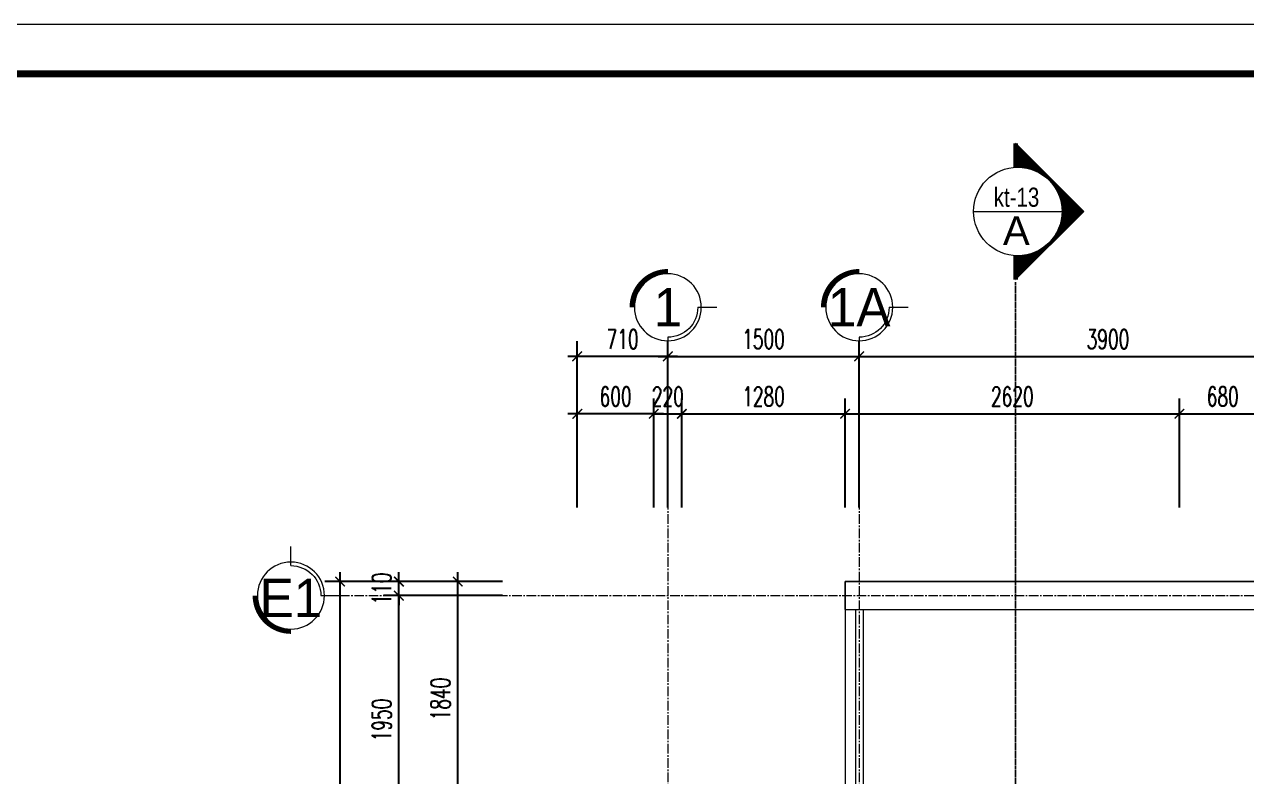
# Model space of a CAD drawing. Header units: millimetres. Extents: x -229618 to 2906, y -178063 to 96806.
# Drawn here: x -213697 to -204117, y -72441 to -66547 of the extents above; entities that cross this region are included whole.
import ezdxf
from ezdxf.enums import TextEntityAlignment as Align

# ---------------------------------------------------------------- set-up
doc = ezdxf.new("R2010")
doc.units = ezdxf.units.MM
doc.header["$LTSCALE"] = 200
doc.header["$MEASUREMENT"] = 0
doc.header["$PDMODE"] = 3
doc.header["$PDSIZE"] = 50
for name, pattern in [('ACAD_ISO07W100', [3, 0, -3]), ('CENTER2', [1.125, 0.75, -0.125, 0.125, -0.125]), ('HIDDEN2', [0.1875, 0.125, -0.0625])]:
    doc.linetypes.add(name, pattern=pattern)
doc.layers.get('0').update_dxf_attribs({"color": 95, "linetype": 'CONTINUOUS'})
doc.layers.get('DEFPOINTS').update_dxf_attribs({"linetype": 'CONTINUOUS'})
for name, color, linetype, lineweight in [('cat', 1, 'CONTINUOUS', 40), ('hatch', 250, 'CONTINUOUS', 5), ('KH cat', 2, 'HIDDEN2', 50), ('nho', 252, 'CONTINUOUS', 15), ('thay', 7, 'CONTINUOUS', 18), ('tim', 18, 'CENTER2', 9)]:
    doc.layers.add(name, color=color, linetype=linetype, lineweight=lineweight)
for name, color, linetype in [('DIM', 251, 'CONTINUOUS'), ('KHUNGTEN', 7, 'CONTINUOUS'), ('MANH', 9, 'CONTINUOUS'), ('TEXT', 33, 'CONTINUOUS')]:
    doc.layers.add(name, color=color, linetype=linetype)
doc.layers.add('in', color=203, linetype='CONTINUOUS', lineweight=5, plot=False)
doc.styles.add('Aria H iso', font='Vharial_0.ttf')
doc.styles.add('CHU HOA Day', font='Vharial_0.ttf')
doc.styles.add('CHUC HOA MANH', font='chhbg.shx', dxfattribs={"width": 0.8, "height": 250})
doc.styles.add('dam', font='Vhavanb_0.ttf', dxfattribs={"width": 0.9, "height": 450})
doc.styles.add('Scale', font='vnsimli.shx', dxfattribs={"width": 0.65, "bigfont": 'bigfont.shx'})
doc.dimstyles.new('Scale', dxfattribs={"dimscale": 75, "dimtxt": 2, "dimasz": 1, "dimexe": 1.6, "dimexo": 0, "dimgap": 0.8, "dimtad": 1, "dimdec": 0, "dimzin": 0, "dimdsep": 46, "dimtxsty": 'Scale', "dimblk": 'ARCHTICK', "dimcen": 0.1, "dimdle": 1, "dimclrd": 256, "dimclre": 256, "dimclrt": 3, "dimadec": 0, "dimazin": 0, "dimtfac": 1, "dimtdec": 0, "dimtix": 1, "dimtmove": 2, "dimatfit": 3, "dimldrblk": 'ARCHTICK', "dimfxl": 0, "dimtolj": 1, "dimtzin": 0, "dimarcsym": 0})

# ---------------------------------------------------------------- blocks, each defined once
blk = doc.blocks.new('KhungA3')
at = {"layer": 'KHUNGTEN', "color": 4, "const_width": 0.724}
blk.add_lwpolyline([(7.54, 8.99), (411.13, 8.99), (411.13, 295.64), (7.54, 295.64)], close=True, dxfattribs=at)
blk = doc.blocks.new('tr')
at = {"layer": 'thay', "ltscale": 600}
for p, q in [((0, -200), (0, 0)), ((313, -513), (513, -513))]:
    blk.add_line(p, q, dxfattribs=at)
at = {"layer": 'thay', "ltscale": 600, "const_width": 50}
blk.add_lwpolyline([(-375, -513, 0.414214), (0, -888, 0.414214)], format="xyb", dxfattribs=at)
at = {"layer": 'thay', "ltscale": 600}
blk.add_circle((0, -513), 350, dxfattribs=at)
blk.add_arc((0, -513), 313, 0, 90, dxfattribs=at)
at = {"layer": 'TEXT', "linetype": 'Continuous', "style": 'Aria H iso'}
blk.add_attdef('A', text='', height=350, dxfattribs=at).set_placement((0, -671), align=Align.CENTER)
blk = doc.blocks.new('_ArchTick')
at = {"color": 0, "linetype": 'ByBlock', "const_width": 0.15}
blk.add_lwpolyline([(-0.5, -0.5), (0.5, 0.5)], dxfattribs=at)
blk = doc.blocks.new('*D1759')
at = {"layer": 'DEFPOINTS', "color": 0, "linetype": 'Continuous'}
for p in [(-203253, -69148.2), (-207153, -70333.3), (-203253, -70333.3)]:
    blk.add_point(p, dxfattribs=at)
at = {"layer": 'DIM', "linetype": 'Continuous', "lineweight": -2}
for p, q in [((-207153, -70333.3), (-207153, -69028.2)), ((-203253, -70333.3), (-203253, -69028.2)), ((-207228, -69148.2), (-203178, -69148.2))]:
    blk.add_line(p, q, dxfattribs=at)
at = {"layer": 'DIM', "linetype": 'Continuous', "lineweight": -2, "xscale": 75, "yscale": 75, "zscale": 75, "rotation": 180}
blk.add_blockref('_ArchTick', (-207153, -69148.2), dxfattribs=at)
at = {"layer": 'DIM', "linetype": 'Continuous', "lineweight": -2, "xscale": 75, "yscale": 75, "zscale": 75}
blk.add_blockref('_ArchTick', (-203253, -69148.2), dxfattribs=at)
at = {"layer": 'DIM', "color": 3, "linetype": 'Continuous', "insert": (-205203, -69013.2), "char_height": 150, "attachment_point": 5, "style": 'Scale'}
blk.add_mtext('\\A1;3900', dxfattribs=at)
blk = doc.blocks.new('*D1761')
at = {"layer": 'DEFPOINTS', "color": 0, "linetype": 'Continuous'}
for p in [(-207153, -69148.2), (-208653, -70333.3), (-207153, -70333.3)]:
    blk.add_point(p, dxfattribs=at)
at = {"layer": 'DIM', "linetype": 'Continuous', "lineweight": -2}
for p, q in [((-208653, -70333.3), (-208653, -69028.2)), ((-207153, -70333.3), (-207153, -69028.2)), ((-208728, -69148.2), (-207078, -69148.2))]:
    blk.add_line(p, q, dxfattribs=at)
at = {"layer": 'DIM', "linetype": 'Continuous', "lineweight": -2, "xscale": 75, "yscale": 75, "zscale": 75, "rotation": 180}
blk.add_blockref('_ArchTick', (-208653, -69148.2), dxfattribs=at)
at = {"layer": 'DIM', "linetype": 'Continuous', "lineweight": -2, "xscale": 75, "yscale": 75, "zscale": 75}
blk.add_blockref('_ArchTick', (-207153, -69148.2), dxfattribs=at)
at = {"layer": 'DIM', "color": 3, "linetype": 'Continuous', "insert": (-207903, -69013.2), "char_height": 150, "attachment_point": 5, "style": 'Scale'}
blk.add_mtext('\\A1;1500', dxfattribs=at)
blk = doc.blocks.new('*D1775')
at = {"layer": 'DEFPOINTS', "color": 0, "linetype": 'Continuous'}
for p in [(-210761.2, -71023.2), (-209949.7, -71023.2), (-209949.7, -72973.2)]:
    blk.add_point(p, dxfattribs=at)
at = {"layer": 'DIM', "linetype": 'Continuous', "lineweight": -2}
for p, q in [((-210761.2, -73048.2), (-210761.2, -70948.2)), ((-209949.7, -71023.2), (-210881.2, -71023.2)), ((-209949.7, -72973.2), (-210881.2, -72973.2))]:
    blk.add_line(p, q, dxfattribs=at)
at = {"layer": 'DIM', "linetype": 'Continuous', "lineweight": -2, "xscale": 75, "yscale": 75, "zscale": 75}
for p, rotation in [((-210761.2, -71023.2), 90), ((-210761.2, -72973.2), 270)]:
    blk.add_blockref('_ArchTick', p, dxfattribs=dict(at, rotation=rotation))
at = {"layer": 'DIM', "color": 3, "linetype": 'Continuous', "insert": (-210896.2, -71998.2), "char_height": 150, "attachment_point": 5, "rotation": 90, "style": 'Scale'}
blk.add_mtext('\\A1;1950', dxfattribs=at)
blk = doc.blocks.new('*D1776')
at = {"layer": 'DEFPOINTS', "color": 0, "linetype": 'Continuous'}
for p in [(-210761.2, -70913.2), (-209949.7, -70913.2), (-209949.7, -71023.2)]:
    blk.add_point(p, dxfattribs=at)
at = {"layer": 'DIM', "linetype": 'Continuous', "lineweight": -2}
for p, q in [((-210761.2, -70913.2), (-210761.2, -70838.2)), ((-209949.7, -70913.2), (-210881.2, -70913.2)), ((-210761.2, -71023.2), (-210761.2, -70913.2)), ((-209949.7, -71023.2), (-210881.2, -71023.2)), ((-210761.2, -71023.2), (-210761.2, -71098.2))]:
    blk.add_line(p, q, dxfattribs=at)
at = {"layer": 'DIM', "linetype": 'Continuous', "lineweight": -2, "xscale": 75, "yscale": 75, "zscale": 75}
for p, rotation in [((-210761.2, -70913.2), 270), ((-210761.2, -71023.2), 90)]:
    blk.add_blockref('_ArchTick', p, dxfattribs=dict(at, rotation=rotation))
at = {"layer": 'DIM', "color": 3, "linetype": 'Continuous', "insert": (-210896.2, -70968.2), "char_height": 150, "attachment_point": 5, "rotation": 90, "style": 'Scale'}
blk.add_mtext('\\A1;110', dxfattribs=at)
blk = doc.blocks.new('*D1778')
at = {"layer": 'DEFPOINTS', "color": 0, "linetype": 'Continuous'}
for p in [(-211222.8, -70913.2), (-209949.7, -70913.2), (-209949.7, -80883.2)]:
    blk.add_point(p, dxfattribs=at)
at = {"layer": 'DIM', "linetype": 'Continuous', "lineweight": -2}
for p, q in [((-211222.8, -80958.2), (-211222.8, -70838.2)), ((-209949.7, -70913.2), (-211342.8, -70913.2)), ((-209949.7, -80883.2), (-211342.8, -80883.2))]:
    blk.add_line(p, q, dxfattribs=at)
at = {"layer": 'DIM', "linetype": 'Continuous', "lineweight": -2, "xscale": 75, "yscale": 75, "zscale": 75}
for p, rotation in [((-211222.8, -70913.2), 90), ((-211222.8, -80883.2), 270)]:
    blk.add_blockref('_ArchTick', p, dxfattribs=dict(at, rotation=rotation))
at = {"layer": 'DIM', "color": 3, "linetype": 'Continuous', "insert": (-211357.8, -75898.2), "char_height": 150, "attachment_point": 5, "rotation": 90, "style": 'Scale'}
blk.add_mtext('\\A1;9970', dxfattribs=at)
blk = doc.blocks.new('cad')
at = {"layer": 'hatch'}
h = blk.add_hatch(dxfattribs=at)
h.set_pattern_fill('ANSI31', color=256, scale=96.25, angle=-90, style=0)
h.set_pattern_definition([(225, (101783, 283734), (-8.50737846, 8.50737846), [])])
edge = h.paths.add_edge_path()
edge.add_ellipse((0, 0), major_axis=(-408, 408), ratio=1, start_angle=135, end_angle=137.8395)
edge.add_line((29, -577), (29, -890))
edge.add_line((29, -890), (-861, 0))
edge.add_line((-861, 0), (29, 890))
edge.add_line((29, 890), (29, 577))
edge.add_ellipse((0, 0), major_axis=(408, 408), ratio=1, start_angle=42.1605, end_angle=45)
edge.add_ellipse((0, 0), major_axis=(-408, 408), ratio=1, start_angle=-45, end_angle=135)
at = {"layer": 'cat', "color": 150, "linetype": 'Continuous', "const_width": 62.4}
for points in [[(29, 577), (29, 890)], [(29, -577), (29, -890)]]:
    blk.add_lwpolyline(points, dxfattribs=at)
at = {"layer": 'thay', "linetype": 'Continuous'}
for p in [(29, 890), (29, -890)]:
    blk.add_line(p, (-861, 0), dxfattribs=at)
at = {"layer": 'thay'}
blk.add_line((577, 0), (-578, 0), dxfattribs=at)
blk.add_circle((0, 0), 578, dxfattribs=at)
at = {"layer": 'TEXT'}
for tag, height, style, p in [('1', 375, 'CHU HOA Day', (-3, 87)), ('KT-00', 250, 'Aria H iso', (14, -309))]:
    blk.add_attdef(tag, text='', height=height, dxfattribs=dict(at, style=style)).set_placement(p, align=Align.CENTER)
blk = doc.blocks.new('*D1979')
at = {"layer": 'DEFPOINTS', "color": 0, "linetype": 'Continuous'}
for p in [(-208543, -69598.2), (-208763, -70333.3), (-208543, -70333.3)]:
    blk.add_point(p, dxfattribs=at)
at = {"layer": 'DIM', "linetype": 'Continuous', "lineweight": -2}
for p, q in [((-208763, -70333.3), (-208763, -69478.2)), ((-208543, -70333.3), (-208543, -69478.2)), ((-208763, -69598.2), (-208838, -69598.2)), ((-208763, -69598.2), (-208543, -69598.2)), ((-208543, -69598.2), (-208468, -69598.2))]:
    blk.add_line(p, q, dxfattribs=at)
at = {"layer": 'DIM', "linetype": 'Continuous', "lineweight": -2, "xscale": 75, "yscale": 75, "zscale": 75}
blk.add_blockref('_ArchTick', (-208763, -69598.2), dxfattribs=at)
at = {"layer": 'DIM', "linetype": 'Continuous', "lineweight": -2, "xscale": 75, "yscale": 75, "zscale": 75, "rotation": 180}
blk.add_blockref('_ArchTick', (-208543, -69598.2), dxfattribs=at)
at = {"layer": 'DIM', "color": 3, "linetype": 'Continuous', "insert": (-208653, -69463.2), "char_height": 150, "attachment_point": 5, "style": 'Scale'}
blk.add_mtext('\\A1;220', dxfattribs=at)
blk = doc.blocks.new('*D1980')
at = {"layer": 'DEFPOINTS', "color": 0, "linetype": 'Continuous'}
for p in [(-207263, -69598.2), (-208543, -70333.3), (-207263, -70333.3)]:
    blk.add_point(p, dxfattribs=at)
at = {"layer": 'DIM', "linetype": 'Continuous', "lineweight": -2}
for p, q in [((-208543, -70333.3), (-208543, -69478.2)), ((-207263, -70333.3), (-207263, -69478.2)), ((-208618, -69598.2), (-207188, -69598.2))]:
    blk.add_line(p, q, dxfattribs=at)
at = {"layer": 'DIM', "linetype": 'Continuous', "lineweight": -2, "xscale": 75, "yscale": 75, "zscale": 75, "rotation": 180}
blk.add_blockref('_ArchTick', (-208543, -69598.2), dxfattribs=at)
at = {"layer": 'DIM', "linetype": 'Continuous', "lineweight": -2, "xscale": 75, "yscale": 75, "zscale": 75}
blk.add_blockref('_ArchTick', (-207263, -69598.2), dxfattribs=at)
at = {"layer": 'DIM', "color": 3, "linetype": 'Continuous', "insert": (-207903, -69463.2), "char_height": 150, "attachment_point": 5, "style": 'Scale'}
blk.add_mtext('\\A1;1280', dxfattribs=at)
blk = doc.blocks.new('*D1981')
at = {"layer": 'DEFPOINTS', "color": 0, "linetype": 'Continuous'}
for p in [(-204643, -69598.2), (-207263, -70333.3), (-204643, -70333.3)]:
    blk.add_point(p, dxfattribs=at)
at = {"layer": 'DIM', "linetype": 'Continuous', "lineweight": -2}
for p, q in [((-207263, -70333.3), (-207263, -69478.2)), ((-204643, -70333.3), (-204643, -69478.2)), ((-207338, -69598.2), (-204568, -69598.2))]:
    blk.add_line(p, q, dxfattribs=at)
at = {"layer": 'DIM', "linetype": 'Continuous', "lineweight": -2, "xscale": 75, "yscale": 75, "zscale": 75, "rotation": 180}
blk.add_blockref('_ArchTick', (-207263, -69598.2), dxfattribs=at)
at = {"layer": 'DIM', "linetype": 'Continuous', "lineweight": -2, "xscale": 75, "yscale": 75, "zscale": 75}
blk.add_blockref('_ArchTick', (-204643, -69598.2), dxfattribs=at)
at = {"layer": 'DIM', "color": 3, "linetype": 'Continuous', "insert": (-205953, -69463.2), "char_height": 150, "attachment_point": 5, "style": 'Scale'}
blk.add_mtext('\\A1;2620', dxfattribs=at)
blk = doc.blocks.new('*D1982')
at = {"layer": 'DEFPOINTS', "color": 0, "linetype": 'Continuous'}
for p in [(-203963, -69598.2), (-204643, -70333.3), (-203963, -70333.3)]:
    blk.add_point(p, dxfattribs=at)
at = {"layer": 'DIM', "linetype": 'Continuous', "lineweight": -2}
for p, q in [((-204643, -70333.3), (-204643, -69478.2)), ((-203963, -70333.3), (-203963, -69478.2)), ((-204718, -69598.2), (-203888, -69598.2))]:
    blk.add_line(p, q, dxfattribs=at)
at = {"layer": 'DIM', "linetype": 'Continuous', "lineweight": -2, "xscale": 75, "yscale": 75, "zscale": 75, "rotation": 180}
blk.add_blockref('_ArchTick', (-204643, -69598.2), dxfattribs=at)
at = {"layer": 'DIM', "linetype": 'Continuous', "lineweight": -2, "xscale": 75, "yscale": 75, "zscale": 75}
blk.add_blockref('_ArchTick', (-203963, -69598.2), dxfattribs=at)
at = {"layer": 'DIM', "color": 3, "linetype": 'Continuous', "insert": (-204303, -69463.2), "char_height": 150, "attachment_point": 5, "style": 'Scale'}
blk.add_mtext('\\A1;680', dxfattribs=at)
blk = doc.blocks.new('*D2086')
at = {"layer": 'DEFPOINTS', "color": 0, "linetype": 'Continuous'}
for p in [(-209363, -69148.2), (-209363, -70333.3), (-208653, -70333.3)]:
    blk.add_point(p, dxfattribs=at)
at = {"layer": 'DIM', "linetype": 'Continuous', "lineweight": -2}
for p, q in [((-209363, -70333.3), (-209363, -69028.2)), ((-208653, -70333.3), (-208653, -69028.2)), ((-208578, -69148.2), (-209438, -69148.2))]:
    blk.add_line(p, q, dxfattribs=at)
at = {"layer": 'DIM', "linetype": 'Continuous', "lineweight": -2, "xscale": 75, "yscale": 75, "zscale": 75, "rotation": 180}
blk.add_blockref('_ArchTick', (-209363, -69148.2), dxfattribs=at)
at = {"layer": 'DIM', "linetype": 'Continuous', "lineweight": -2, "xscale": 75, "yscale": 75, "zscale": 75}
blk.add_blockref('_ArchTick', (-208653, -69148.2), dxfattribs=at)
at = {"layer": 'DIM', "color": 3, "linetype": 'Continuous', "insert": (-209008, -69013.2), "char_height": 150, "attachment_point": 5, "style": 'Scale'}
blk.add_mtext('\\A1;710', dxfattribs=at)
blk = doc.blocks.new('*D2139')
at = {"layer": 'DEFPOINTS', "color": 0}
for p in [(-209363, -69598.2), (-209363, -70333.3), (-208763, -70333.3)]:
    blk.add_point(p, dxfattribs=at)
at = {"layer": 'DIM', "lineweight": -2}
for p, q in [((-209363, -70333.3), (-209363, -69478.2)), ((-208763, -70333.3), (-208763, -69478.2)), ((-208688, -69598.2), (-209438, -69598.2))]:
    blk.add_line(p, q, dxfattribs=at)
at = {"layer": 'DIM', "lineweight": -2, "xscale": 75, "yscale": 75, "zscale": 75, "rotation": 180}
blk.add_blockref('_ArchTick', (-209363, -69598.2), dxfattribs=at)
at = {"layer": 'DIM', "lineweight": -2, "xscale": 75, "yscale": 75, "zscale": 75}
blk.add_blockref('_ArchTick', (-208763, -69598.2), dxfattribs=at)
at = {"layer": 'DIM', "color": 3, "insert": (-209063, -69463.2), "char_height": 150, "attachment_point": 5, "style": 'Scale'}
blk.add_mtext('\\A1;600', dxfattribs=at)
blk = doc.blocks.new('*D2155')
at = {"layer": 'DEFPOINTS', "color": 0}
for p in [(-210299.6, -70913.2), (-209949.7, -70913.2), (-209949.7, -72753.2)]:
    blk.add_point(p, dxfattribs=at)
at = {"layer": 'DIM', "lineweight": -2}
for p, q in [((-210299.6, -72828.2), (-210299.6, -70838.2)), ((-209949.7, -70913.2), (-210419.6, -70913.2)), ((-209949.7, -72753.2), (-210419.6, -72753.2))]:
    blk.add_line(p, q, dxfattribs=at)
at = {"layer": 'DIM', "lineweight": -2, "xscale": 75, "yscale": 75, "zscale": 75}
for p, rotation in [((-210299.6, -70913.2), 90), ((-210299.6, -72753.2), 270)]:
    blk.add_blockref('_ArchTick', p, dxfattribs=dict(at, rotation=rotation))
at = {"layer": 'DIM', "color": 3, "insert": (-210434.6, -71833.2), "char_height": 150, "attachment_point": 5, "rotation": 90, "style": 'Scale'}
blk.add_mtext('\\A1;1840', dxfattribs=at)

msp = doc.modelspace()

# ---------------------------------------------------------------- linework, layer by layer
at = {"layer": 'in', "linetype": 'Continuous'}
msp.add_lwpolyline([(-217616.4, -88821.6), (-186113.1, -88821.6), (-186113.1, -66546.6), (-217616.4, -66546.6)], close=True, dxfattribs=at)
at = {"layer": 'KH cat', "linetype": 'ACAD_ISO07W100', "ltscale": 0.05}
msp.add_line((-205926.9, -77219.2), (-205926.9, -68546.2), dxfattribs=at)
at = {"layer": 'nho', "linetype": 'Continuous'}
for points in [[(-207183, -71133.2), (-207183, -74063.2)], [(-207123, -71133.2), (-207123, -74063.2)]]:
    msp.add_lwpolyline(points, dxfattribs=at)
at = {"layer": 'thay', "linetype": 'Continuous'}
for p, q in [((-207263, -70913.2), (-203143, -70913.2)), ((-207263, -71133.2), (-207263, -70913.2)), ((-207263, -71133.2), (-203363, -71133.2))]:
    msp.add_line(p, q, dxfattribs=at)
msp.add_lwpolyline([(-200743, -72863.2), (-200743, -70913.2), (-207263, -70913.2), (-207263, -74063.2)], dxfattribs=at)
at = {"layer": 'tim', "ltscale": 0.5}
for p, q in [((-208653, -69148.2), (-208653, -82730.2)), ((-207153, -69148.2), (-207153, -82730.2)), ((-211222.8, -71023.2), (-192365, -71023.2))]:
    msp.add_line(p, q, dxfattribs=at)

# ---------------------------------------------------------------- block references
at = {"layer": 'KHUNGTEN', "xscale": 75, "yscale": 75, "zscale": 75.00000000000009}
msp.add_blockref('KhungA3', (-217336, -89107.6), dxfattribs=at)
at = {"layer": 'MANH', "xscale": -0.75, "yscale": 0.75, "zscale": 0.75}
for p, rotation in [((-208653, -69148.2), 180), ((-207153, -69148.2), 180), ((-211222.8, -71023.2), 270)]:
    msp.add_blockref('tr', p, dxfattribs=dict(at, rotation=rotation))
at = {"layer": 'TEXT', "linetype": 'Continuous'}
ref = msp.add_blockref('cad', (-205909.8, -68012.2), dxfattribs=dict(at, xscale=0.5999999998603016, yscale=0.5999999999767169, zscale=0.6, rotation=180))
ref.add_attrib('1', 'a', dxfattribs={"height": 225, "style": 'CHU HOA Day'}).set_placement((-205921.3, -68274.3), align=Align.CENTER)
ref.add_attrib('KT-00', 'kt-13', dxfattribs={"color": 3, "height": 150, "style": 'CHUC HOA MANH', "width": 0.8}).set_placement((-205919.7, -67975.6), align=Align.CENTER)

# ---------------------------------------------------------------- texts
at = {"layer": 'TEXT', "linetype": 'Continuous', "style": 'dam'}
for s, p in [('1', (-208653, -68763.3)), ('1a', (-207153, -68763.3)), ('e1', (-211607.7, -71041.7))]:
    msp.add_text(s, height=300, dxfattribs=at).set_placement(p, align=Align.MIDDLE)

# ---------------------------------------------------------------- dimensions: what is measured, and where the dimension line sits
at = {"layer": 'DIM', "linetype": 'Continuous'}
for base, p1, p2, picture, middle in [((-209363, -69148.2), (-208653, -70333.3), (-209363, -70333.3), '*D2086', (-209008, -69013.2)), ((-208543, -69598.2), (-208763, -70333.3), (-208543, -70333.3), '*D1979', (-208653, -69463.2)), ((-207263, -69598.2), (-208543, -70333.3), (-207263, -70333.3), '*D1980', (-207903, -69463.2)), ((-204643, -69598.2), (-207263, -70333.3), (-204643, -70333.3), '*D1981', (-205953, -69463.2)), ((-203963, -69598.2), (-204643, -70333.3), (-203963, -70333.3), '*D1982', (-204303, -69463.2))]:
    dim = msp.add_linear_dim(base=base, p1=p1, p2=p2, dimstyle='Scale', override={"dimfxl": 70}, dxfattribs=at)
    dim.commit()
    dim.dimension.update_dxf_attribs({"geometry": picture, "text_midpoint": middle})
for base, p1, p2, picture, middle in [((-207153, -69148.2), (-208653, -70333.3), (-207153, -70333.3), '*D1761', (-207903, -69013.2)), ((-203253, -69148.2), (-207153, -70333.3), (-203253, -70333.3), '*D1759', (-205203, -69013.2))]:
    dim = msp.add_linear_dim(base=base, p1=p1, p2=p2, dimstyle='Scale', dxfattribs=at)
    dim.commit()
    dim.dimension.update_dxf_attribs({"geometry": picture, "text_midpoint": middle})
at = {"layer": 'DIM'}
dim = msp.add_linear_dim(base=(-209363, -69598.2), p1=(-208763, -70333.3), p2=(-209363, -70333.3), dimstyle='Scale', dxfattribs=at)
dim.commit()
dim.dimension.update_dxf_attribs({"geometry": '*D2139', "text_midpoint": (-209063, -69463.2)})
at = {"layer": 'DIM', "linetype": 'Continuous'}
for base, p1, p2, picture, middle in [((-211222.8, -70913.2), (-209949.7, -80883.2), (-209949.7, -70913.2), '*D1778', (-211357.8, -75898.2)), ((-210761.2, -70913.2), (-209949.7, -71023.2), (-209949.7, -70913.2), '*D1776', (-210896.2, -70968.2)), ((-210761.2, -71023.2), (-209949.7, -72973.2), (-209949.7, -71023.2), '*D1775', (-210896.2, -71998.2))]:
    dim = msp.add_linear_dim(base=base, p1=p1, p2=p2, angle=270, dimstyle='Scale', dxfattribs=at)
    dim.commit()
    dim.dimension.update_dxf_attribs({"geometry": picture, "text_midpoint": middle})
at = {"layer": 'DIM'}
dim = msp.add_linear_dim(base=(-210299.6, -70913.2), p1=(-209949.7, -72753.2), p2=(-209949.7, -70913.2), angle=270, dimstyle='Scale', dxfattribs=at)
dim.commit()
dim.dimension.update_dxf_attribs({"geometry": '*D2155', "text_midpoint": (-210434.6, -71833.2)})

doc.saveas('drawing.dxf')
